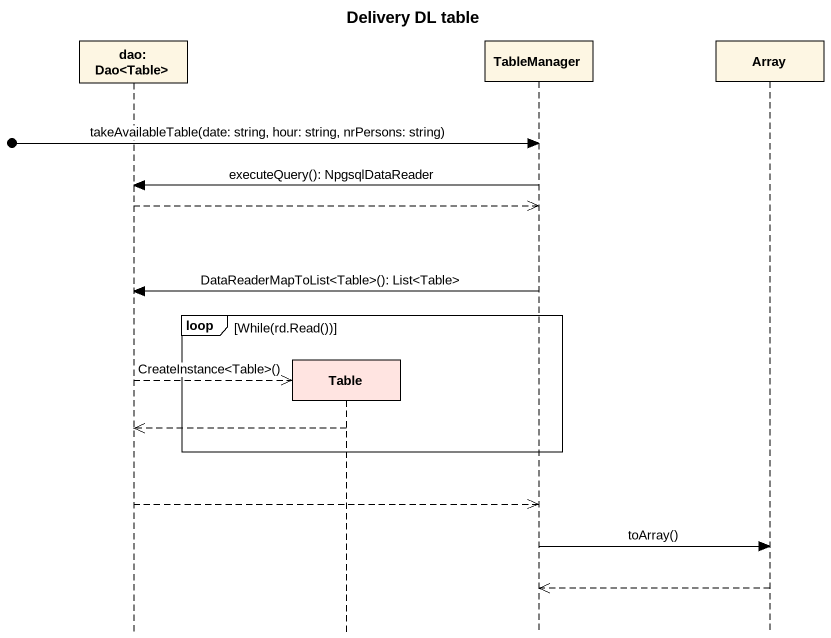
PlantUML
@startuml
title Delivery DL table
hide footbox
participant "dao: Dao<Table>" as dao_Dao_Table
participant Table #FFE4E1
participant TableManager
participant Array

[o-> TableManager : takeAvailableTable(date: string, hour: string, nrPersons: string)
TableManager -> dao_Dao_Table : executeQuery(): NpgsqlDataReader
dao_Dao_Table -->> TableManager
TableManager -> dao_Dao_Table : DataReaderMapToList<Table>(): List<Table>
loop While(rd.Read())
  dao_Dao_Table -->> Table ** : CreateInstance<Table>()
  Table -->> dao_Dao_Table
end
dao_Dao_Table -->> TableManager
TableManager -> Array : toArray()
Array -->> TableManager
@enduml
